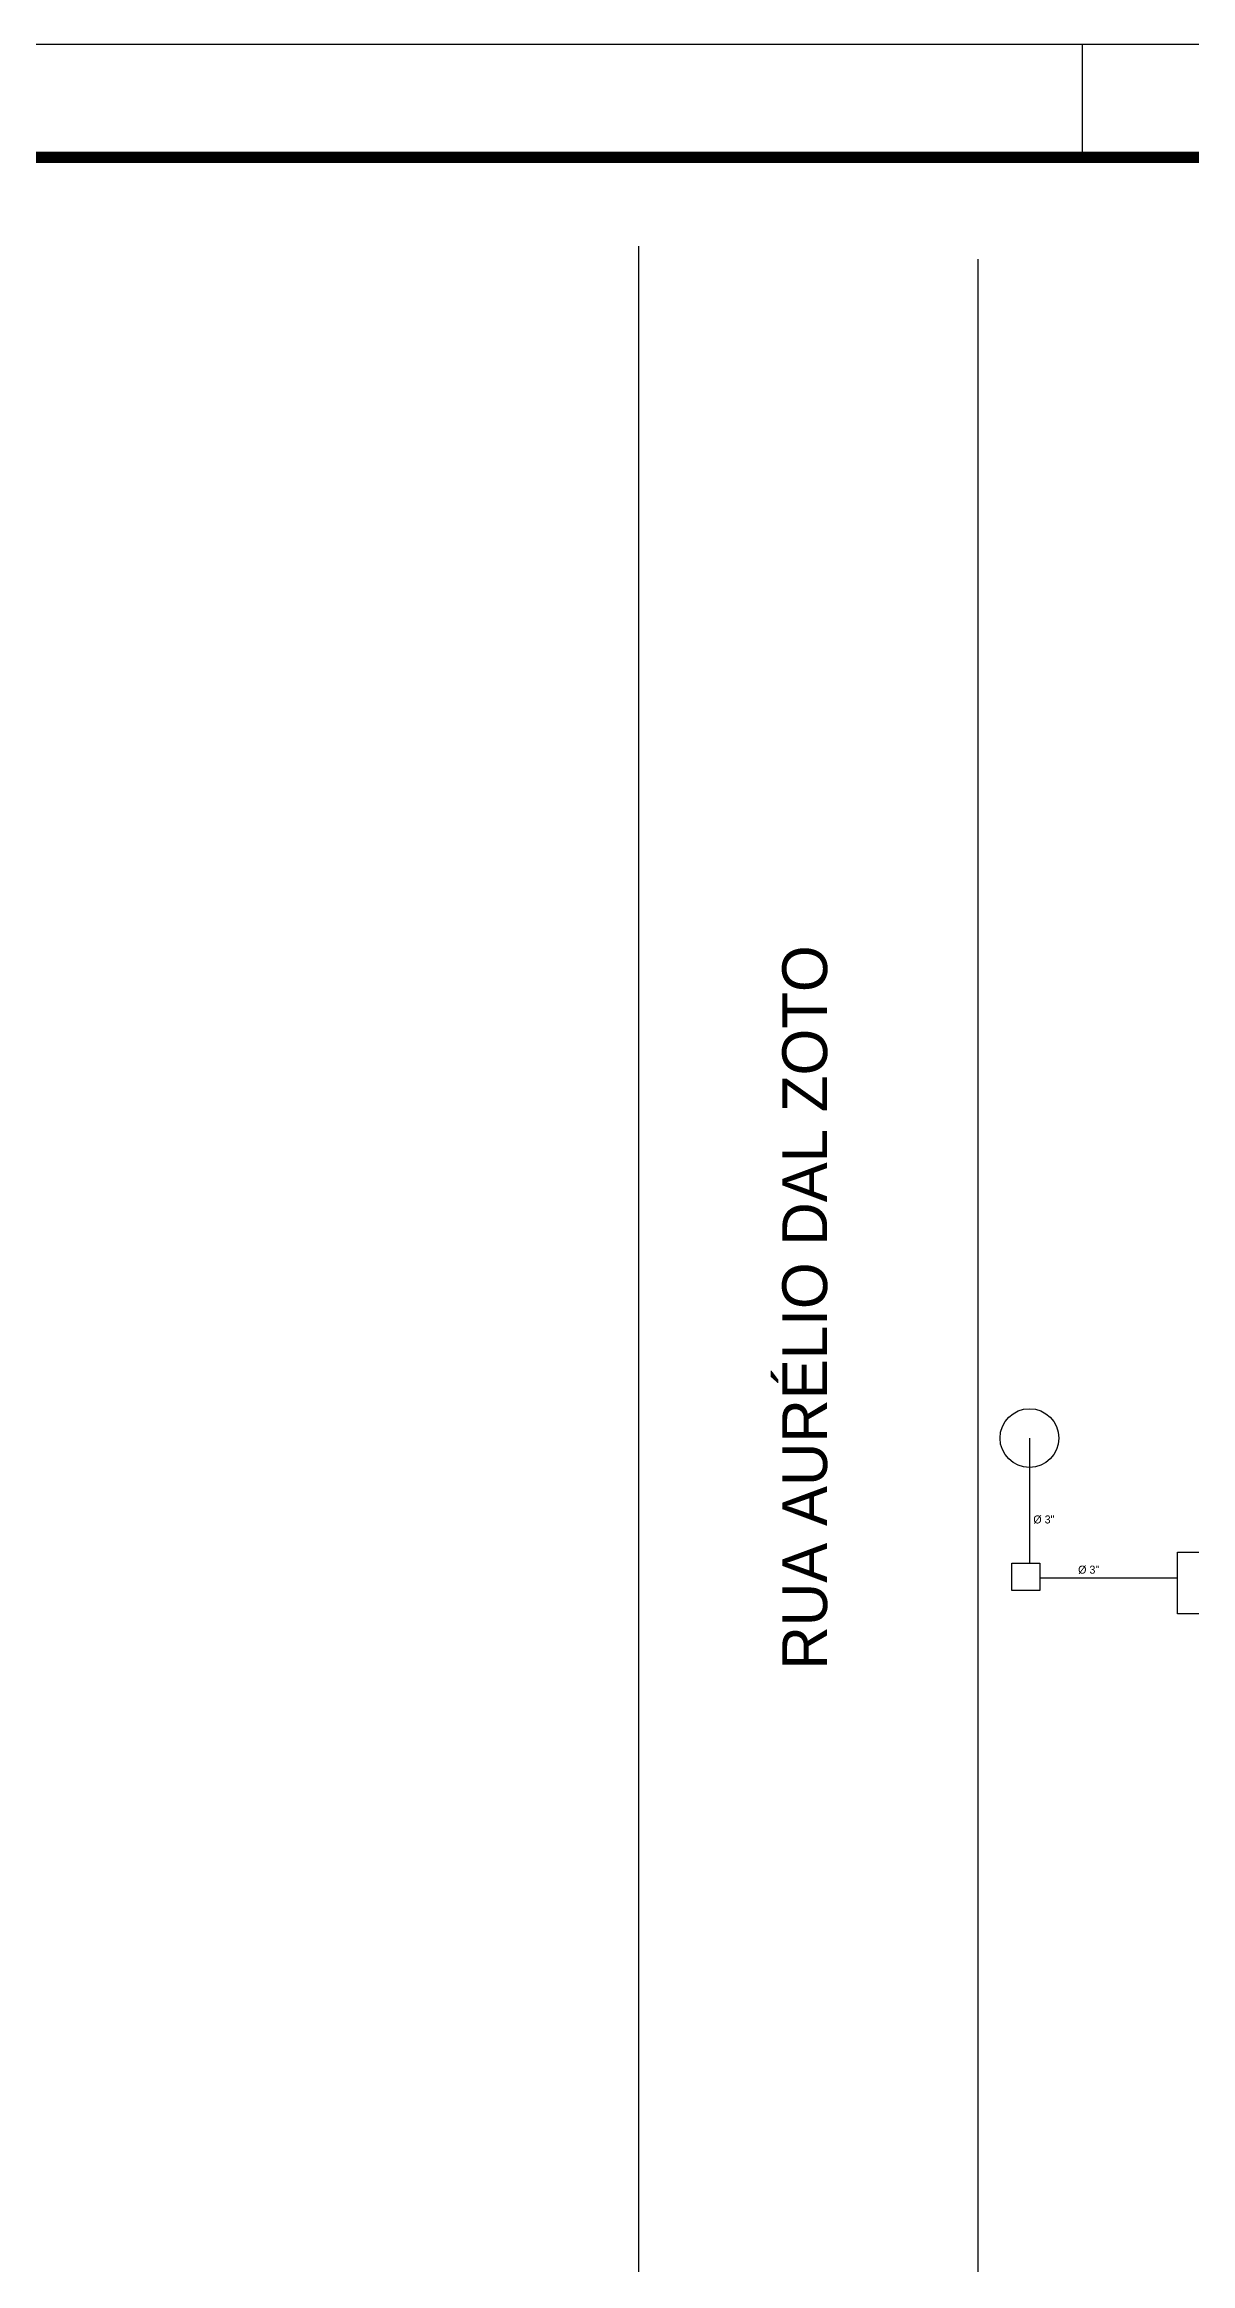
# Model space of a CAD drawing. Extents: x -4780 to 4154, y -1673 to 3208.
# Drawn here: x 857.4 to 884.8, y -478.6 to -425.6 of the extents above; entities that cross this region are included whole.
import ezdxf

# ---------------------------------------------------------------- set-up
doc = ezdxf.new("R2010")
doc.units = 0
doc.header["$MEASUREMENT"] = 0
for name, color, linetype in [('ARQ-FOLHA', 7, 'Continuous'), ('eletrico', 3, 'Continuous'), ('ELÉTRICO', 3, 'Continuous'), ('VERMELHA', 10, 'Continuous')]:
    doc.layers.add(name, color=color, linetype=linetype)
doc.styles.add('CALIXTO', font='txt')
doc.styles.add('REGUA80', font='GOTHIC.TTF')

# ---------------------------------------------------------------- blocks, each defined once
blk = doc.blocks.new('FOLHA A3')
at = {"layer": 'ARQ-FOLHA'}
for p, q in [((420, 0), (0, 0)), ((235, -10), (235, 0))]:
    blk.add_line(p, q, dxfattribs=at)
at = {"layer": 'ARQ-FOLHA', "const_width": 1}
blk.add_lwpolyline([(410, -10), (25, -10), (25, -287), (410, -287), (410, -10)], dxfattribs=at)

msp = doc.modelspace()

# ---------------------------------------------------------------- linework, layer by layer
at = {"layer": 'ELÉTRICO'}
for p, q in [((880.956, -458.84), (880.956, -461.827)), ((881.203, -462.175), (884.495, -462.175))]:
    msp.add_line(p, q, dxfattribs=at)
for points in [[(884.495, -463.035), (884.495, -461.561), (887.895, -461.561), (887.895, -463.035)], [(881.203, -462.483), (880.531, -462.483), (880.531, -461.827), (881.203, -461.827)]]:
    msp.add_lwpolyline(points, close=True, dxfattribs=at)
at = {"layer": 'VERMELHA'}
for p, q in [((871.619, -482.642), (871.619, -430.371)), ((879.723, -430.686), (879.723, -482.642))]:
    msp.add_line(p, q, dxfattribs=at)
msp.add_circle((880.956, -458.84), 0.703, dxfattribs=at)

# ---------------------------------------------------------------- block references
at = {"layer": 'ARQ-FOLHA', "xscale": 0.2695497287144296, "yscale": 0.2695497287144296, "zscale": 0.2695497287144296}
msp.add_blockref('FOLHA A3', (818.882, -425.554), dxfattribs=at)

# ---------------------------------------------------------------- texts
at = {"layer": 'eletrico', "style": 'REGUA80'}
for p in [(881.048, -460.878), (882.119, -462.077)]:
    msp.add_text('Ø 3"', height=0.1911, dxfattribs=at).set_placement(p)
at = {"layer": 'VERMELHA', "insert": (875.048, -464.368), "char_height": 1.07277, "attachment_point": 1, "rotation": 90, "style": 'CALIXTO'}
msp.add_mtext_dynamic_manual_height_columns('RUA AURÉLIO DAL ZOTO', width=22.31724, gutter_width=5.364, heights=[0], dxfattribs=at)

doc.saveas('drawing.dxf')
